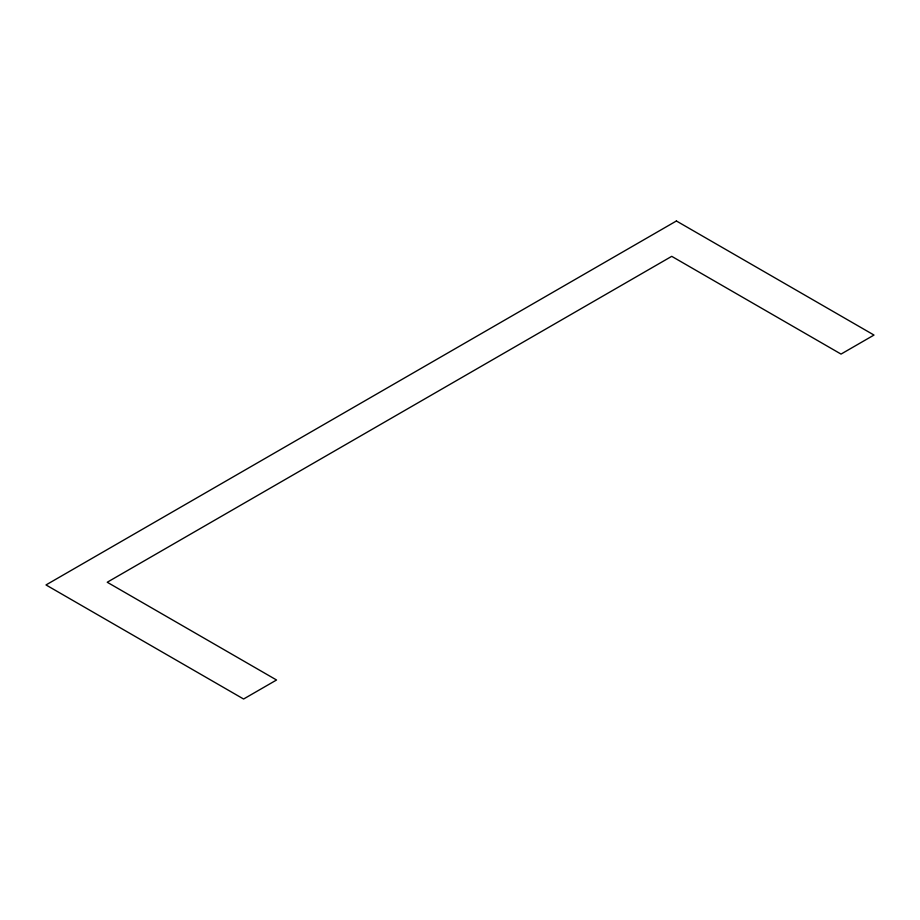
<?xml version="1.0" encoding="UTF-8"?>
<svg xmlns="http://www.w3.org/2000/svg" width="920" height="920" viewBox="0 0 920 920"><rect width="100%" height="100%" fill="white"/><g stroke="black" fill="none" stroke-linecap="round" stroke-linejoin="round"><path stroke-width="1.38" d="M676.407 220.984L46 584.947L243.593 699.016L276.552 679.995L107.237 582.245L671.726 256.335L841.041 354.085L874 335.053L676.407 220.984"/></g></svg>
